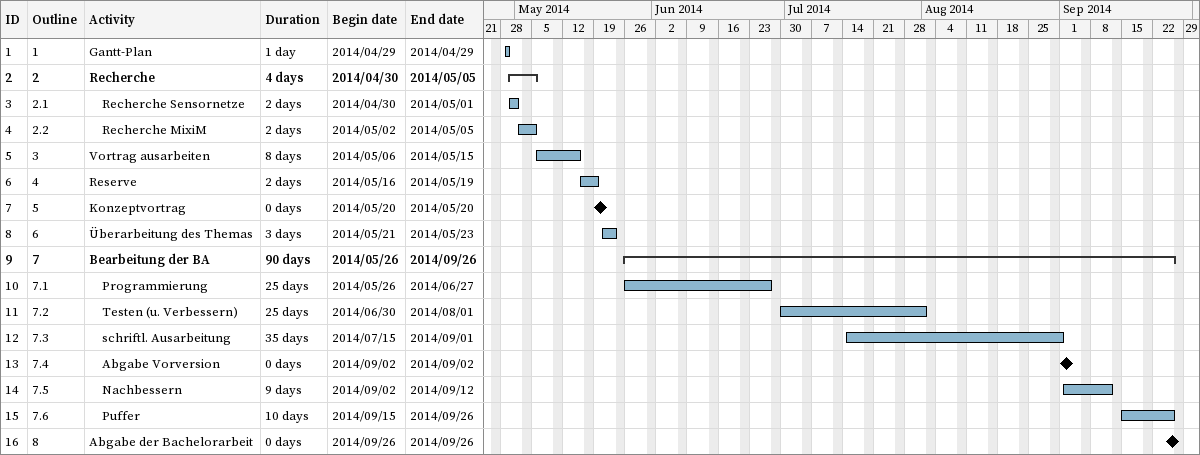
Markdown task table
| ID | WBS | Task | Duration | Start | Finish |
|---|---|---|---|---|---|
| 1 | 1 | Gantt-Plan | 1d | 2014-04-29 | 2014-04-29 |
| 2 | 2 | **Recherche** | 4d | 2014-04-30 | 2014-05-05 |
| 3 | 2.1 | Recherche Sensornetze | 2d | 2014-04-30 | 2014-05-01 |
| 4 | 2.2 | Recherche MixiM | 2d | 2014-05-02 | 2014-05-05 |
| 5 | 3 | Vortrag ausarbeiten | 8d | 2014-05-06 | 2014-05-15 |
| 6 | 4 | Reserve | 2d | 2014-05-16 | 2014-05-19 |
| 7 | 5 | Konzeptvortrag | 0d | 2014-05-20 | 2014-05-20 |
| 8 | 6 | Überarbeitung des Themas | 3d | 2014-05-21 | 2014-05-23 |
| 9 | 7 | **Bearbeitung der BA** | 90d | 2014-05-26 | 2014-09-26 |
| 10 | 7.1 | Programmierung | 25d | 2014-05-26 | 2014-06-27 |
| 11 | 7.2 | Testen (u. Verbessern) | 25d | 2014-06-30 | 2014-08-01 |
| 12 | 7.3 | schriftl. Ausarbeitung | 35d | 2014-07-15 | 2014-09-01 |
| 13 | 7.4 | Abgabe Vorversion | 0d | 2014-09-02 | 2014-09-02 |
| 14 | 7.5 | Nachbessern | 9d | 2014-09-02 | 2014-09-12 |
| 15 | 7.6 | Puffer | 10d | 2014-09-15 | 2014-09-26 |
| 16 | 8 | Abgabe der Bachelorarbeit | 0d | 2014-09-26 | 2014-09-26 |
